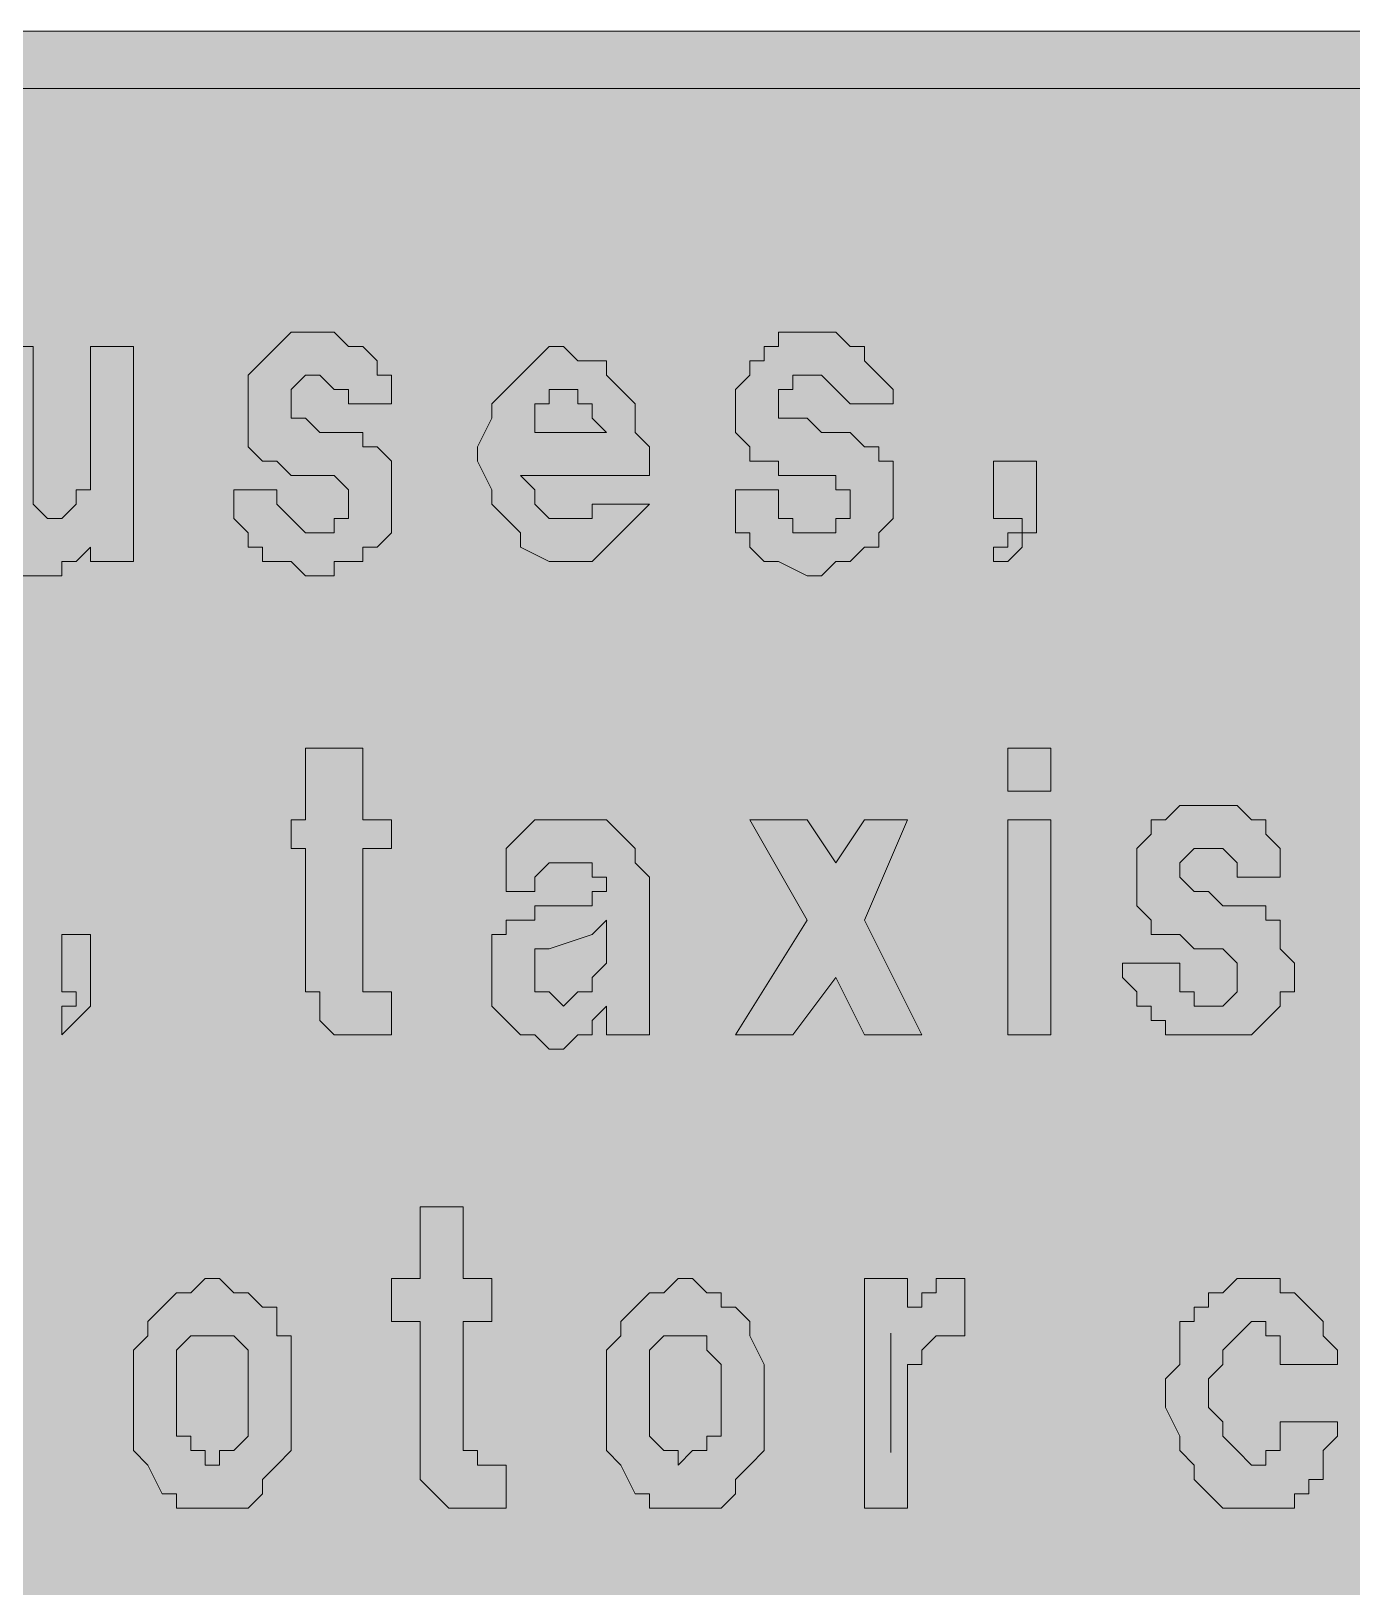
# Model space of a CAD drawing. Header units: metres. Extents: x 7 to 558, y 6 to 266.
# Drawn here: x 326 to 436.5, y 136 to 266.2 of the extents above; entities that cross this region are included whole.
import ezdxf

# ---------------------------------------------------------------- set-up
doc = ezdxf.new("R2010")
doc.units = ezdxf.units.M
for name, color, linetype, true_color in [('FILL_BLACK_000000', 7, 'Continuous', 0x000000), ('FILL_WHITE_FFFFFF', 7, 'Continuous', 0xffffff), ('STROKE_BLACK_000000', 7, 'Continuous', 0x000000)]:
    doc.layers.add(name, color=color, linetype=linetype, true_color=true_color)

msp = doc.modelspace()

# ---------------------------------------------------------------- hatches: boundary and pattern name
at = {"layer": 'FILL_BLACK_000000', "true_color": 0x000000}
h = msp.add_hatch(color=7, dxfattribs=at)
h.dxf.hatch_style = 1
h.paths.add_polyline_path([(14.73, 5.91), (13.83, 6.27), (12.93, 6.96), (12.05, 7.15), (11.28, 7.56), (10.53, 8.16), (8.96, 9.96), (7.83, 11.76), (7.44, 12.66), (7.16, 13.56), (6.99, 14.46), (6.93, 15.36), (6.93, 256.56), (6.99, 257.46), (7.16, 258.34), (7.44, 259.2), (7.83, 260.01), (8.34, 260.77), (8.96, 261.45), (9.69, 262.06), (10.53, 262.56), (11.03, 263.4), (11.64, 264.14), (12.32, 264.75), (13.08, 265.26), (13.89, 265.65), (14.75, 265.93), (15.63, 266.1), (16.53, 266.16), (549.33, 266.16), (550.23, 265.97), (551.13, 265.56), (552.03, 265.15), (552.93, 264.96), (553.81, 264.75), (554.58, 264.21), (555.12, 263.44), (555.33, 262.56), (556.12, 262.06), (556.72, 261.45), (557.14, 260.77), (557.43, 260.01), (557.69, 258.34), (557.73, 256.56), (557.73, 15.36), (557.73, 11.76), (557.52, 10.86), (556.98, 9.96), (555.33, 8.16), (554.58, 7.56), (553.81, 7.15), (552.93, 6.96), (552.03, 6.27), (551.13, 5.91), (550.23, 5.78), (549.33, 5.76), (16.53, 5.76), (15.63, 5.78), (14.73, 5.91)])
h.paths.add_polyline_path([(550.23, 10.58), (551.13, 10.71), (552.03, 11.07), (552.93, 11.76), (553.33, 11.81), (553.62, 11.97), (553.98, 12.51), (554.11, 13.28), (554.13, 14.16), (554.13, 256.56), (554.11, 257.46), (553.98, 258.36), (553.62, 259.26), (552.93, 260.16), (552.03, 260.85), (551.13, 261.21), (550.23, 261.34), (549.33, 261.36), (16.53, 261.36), (15.63, 261.34), (14.73, 261.21), (13.83, 260.85), (12.93, 260.16), (11.73, 258.96), (11.73, 256.56), (11.73, 14.16), (11.84, 13.32), (12.14, 12.59), (12.62, 11.97), (13.23, 11.46), (13.96, 11.07), (14.77, 10.79), (15.63, 10.62), (16.53, 10.56), (549.33, 10.56), (550.23, 10.58)], flags=16)
h = msp.add_hatch(color=7, dxfattribs=at)
h.dxf.hatch_style = 1
h.paths.add_polyline_path([(346.53, 226.56), (347.73, 225.36), (348.93, 224.16), (350.13, 224.16), (351.33, 224.16), (351.33, 225.36), (352.53, 225.36), (352.53, 226.56), (352.53, 227.76), (351.33, 228.96), (350.13, 228.96), (348.93, 228.96), (347.73, 228.96), (346.53, 230.16), (345.33, 230.16), (344.13, 231.36), (344.13, 232.56), (344.13, 233.76), (344.13, 234.96), (344.13, 236.16), (344.13, 237.36), (345.33, 238.56), (346.53, 239.76), (347.73, 240.96), (348.93, 240.96), (350.13, 240.96), (351.33, 240.96), (352.53, 239.76), (353.73, 239.76), (354.93, 238.56), (354.93, 237.36), (356.13, 237.36), (356.13, 236.16), (356.13, 234.96), (352.53, 234.96), (352.53, 236.16), (351.33, 236.16), (350.13, 237.36), (348.93, 237.36), (347.73, 236.16), (347.73, 234.96), (347.73, 233.76), (348.93, 233.76), (350.13, 232.56), (351.33, 232.56), (352.53, 232.56), (353.73, 232.56), (353.73, 231.36), (354.93, 231.36), (356.13, 230.16), (356.13, 228.96), (356.13, 227.76), (356.13, 226.56), (356.13, 225.36), (356.13, 224.16), (354.93, 222.96), (353.73, 222.96), (353.73, 221.76), (352.53, 221.76), (351.33, 221.76), (351.33, 220.56), (350.13, 220.56), (348.93, 220.56), (347.73, 221.76), (346.53, 221.76), (345.33, 221.76), (345.33, 222.96), (344.13, 222.96), (344.13, 224.16), (342.93, 225.36), (342.93, 226.56), (342.93, 227.76), (346.53, 227.76), (346.53, 226.56)])
h = msp.add_hatch(color=7, dxfattribs=at)
h.dxf.hatch_style = 1
h.paths.add_polyline_path([(388.53, 226.56), (388.53, 225.36), (389.73, 225.36), (389.73, 224.16), (390.93, 224.16), (392.13, 224.16), (393.33, 224.16), (393.33, 225.36), (394.53, 225.36), (394.53, 226.56), (394.53, 227.76), (393.33, 227.76), (393.33, 228.96), (392.13, 228.96), (390.93, 228.96), (389.73, 228.96), (388.53, 228.96), (388.53, 230.16), (387.33, 230.16), (386.13, 230.16), (386.13, 231.36), (384.93, 232.56), (384.93, 233.76), (384.93, 234.96), (384.93, 236.16), (386.13, 237.36), (386.13, 238.56), (387.33, 238.56), (387.33, 239.76), (388.53, 239.76), (388.53, 240.96), (389.73, 240.96), (390.93, 240.96), (392.13, 240.96), (393.33, 240.96), (394.53, 239.76), (395.73, 239.76), (395.73, 238.56), (396.93, 237.36), (398.13, 236.16), (398.13, 234.96), (394.53, 234.96), (393.33, 236.16), (392.13, 237.36), (390.93, 237.36), (389.73, 237.36), (389.73, 236.16), (388.53, 236.16), (388.53, 234.96), (388.53, 233.76), (389.73, 233.76), (390.93, 233.76), (392.13, 232.56), (393.33, 232.56), (394.53, 232.56), (395.73, 231.36), (396.93, 231.36), (396.93, 230.16), (398.13, 230.16), (398.13, 228.96), (398.13, 227.76), (398.13, 226.56), (398.13, 225.36), (396.93, 224.16), (396.93, 222.96), (395.73, 222.96), (394.53, 221.76), (393.33, 221.76), (392.13, 220.56), (390.93, 220.56), (388.53, 221.76), (387.33, 221.76), (386.13, 222.96), (386.13, 224.16), (384.93, 224.16), (384.93, 225.36), (384.93, 226.56), (384.93, 227.76), (388.53, 227.76), (388.53, 226.56)])
h = msp.add_hatch(color=7, dxfattribs=at)
h.dxf.hatch_style = 1
h.paths.add_polyline_path([(326.13, 227.76), (326.13, 226.56), (327.33, 225.36), (328.53, 225.36), (329.73, 226.56), (329.73, 227.76), (330.93, 227.76), (330.93, 228.96), (330.93, 239.76), (334.53, 239.76), (334.53, 221.76), (330.93, 221.76), (330.93, 222.96), (329.73, 221.76), (328.53, 221.76), (328.53, 220.56), (327.33, 220.56), (326.13, 220.56), (324.93, 220.56), (324.93, 221.76), (323.73, 221.76), (322.53, 222.96), (322.53, 224.16), (322.53, 225.36), (321.33, 225.36), (321.33, 226.56), (321.33, 227.76), (321.33, 228.96), (321.33, 239.76), (326.13, 239.76), (326.13, 228.96), (326.13, 227.76)])
h = msp.add_hatch(color=7, dxfattribs=at)
h.dxf.hatch_style = 1
h.paths.add_polyline_path([(375.33, 224.16), (374.13, 222.96), (372.93, 221.76), (371.73, 221.76), (370.53, 221.76), (369.33, 221.76), (366.93, 222.96), (366.93, 224.16), (365.73, 225.36), (364.53, 226.56), (364.53, 227.76), (363.33, 230.16), (363.33, 231.36), (364.53, 233.76), (364.53, 234.96), (365.73, 236.16), (366.93, 237.36), (368.13, 238.56), (369.33, 239.76), (370.53, 239.76), (371.73, 238.56), (374.13, 238.56), (374.13, 237.36), (375.33, 236.16), (376.53, 234.96), (376.53, 232.56), (377.73, 231.36), (377.73, 228.96), (366.93, 228.96), (368.13, 227.76), (368.13, 226.56), (369.33, 225.36), (370.53, 225.36), (371.73, 225.36), (372.93, 225.36), (372.93, 226.56), (374.13, 226.56), (377.73, 226.56), (376.53, 225.36), (375.33, 224.16)])
h.paths.add_polyline_path([(372.93, 233.76), (372.93, 234.96), (371.73, 234.96), (371.73, 236.16), (370.53, 236.16), (369.33, 236.16), (369.33, 234.96), (368.13, 234.96), (368.13, 233.76), (368.13, 232.56), (374.13, 232.56), (372.93, 233.76)], flags=16)
h = msp.add_hatch(color=7, dxfattribs=at)
h.dxf.hatch_style = 1
h.paths.add_polyline_path([(406.53, 230.16), (410.13, 230.16), (410.13, 225.36), (410.13, 224.16), (408.93, 224.16), (408.93, 225.36), (406.53, 225.36), (406.53, 230.16)])
h = msp.add_hatch(color=7, dxfattribs=at)
h.dxf.hatch_style = 1
h.paths.add_polyline_path([(406.53, 221.76), (406.53, 222.96), (407.73, 222.96), (407.73, 224.16), (408.93, 224.16), (408.93, 222.96), (407.73, 221.76), (406.53, 221.76)])
h = msp.add_hatch(color=7, dxfattribs=at)
h.dxf.hatch_style = 1
h.paths.add_polyline_path([(350.13, 206.16), (353.73, 206.16), (353.73, 200.16), (356.13, 200.16), (356.13, 197.76), (353.73, 197.76), (353.73, 188.16), (353.73, 186.96), (353.73, 185.76), (354.93, 185.76), (356.13, 185.76), (356.13, 182.16), (354.93, 182.16), (352.53, 182.16), (351.33, 182.16), (350.13, 183.36), (350.13, 184.56), (350.13, 185.76), (348.93, 185.76), (348.93, 197.76), (347.73, 197.76), (347.73, 200.16), (348.93, 200.16), (348.93, 206.16), (350.13, 206.16)])
h = msp.add_hatch(color=7, dxfattribs=at)
h.dxf.hatch_style = 1
h.paths.add_polyline_path([(407.73, 206.16), (411.33, 206.16), (411.33, 202.56), (407.73, 202.56), (407.73, 206.16)])
h = msp.add_hatch(color=7, dxfattribs=at)
h.dxf.hatch_style = 1
h.paths.add_polyline_path([(422.13, 186.96), (422.13, 185.76), (423.33, 185.76), (423.33, 184.56), (424.53, 184.56), (425.73, 184.56), (426.93, 185.76), (426.93, 186.96), (426.93, 188.16), (425.73, 189.36), (424.53, 189.36), (423.33, 189.36), (422.13, 190.56), (420.93, 190.56), (419.73, 190.56), (419.73, 191.76), (418.53, 192.96), (418.53, 194.16), (418.53, 195.36), (418.53, 196.56), (418.53, 197.76), (419.73, 198.96), (419.73, 200.16), (420.93, 200.16), (422.13, 201.36), (423.33, 201.36), (424.53, 201.36), (425.73, 201.36), (426.93, 201.36), (428.13, 200.16), (429.33, 200.16), (429.33, 198.96), (430.53, 197.76), (430.53, 196.56), (430.53, 195.36), (426.93, 195.36), (426.93, 196.56), (425.73, 197.76), (424.53, 197.76), (423.33, 197.76), (422.13, 196.56), (422.13, 195.36), (423.33, 194.16), (424.53, 194.16), (425.73, 192.96), (426.93, 192.96), (428.13, 192.96), (429.33, 192.96), (429.33, 191.76), (430.53, 191.76), (430.53, 190.56), (430.53, 189.36), (431.73, 188.16), (431.73, 186.96), (431.73, 185.76), (430.53, 185.76), (430.53, 184.56), (429.33, 183.36), (428.13, 182.16), (426.93, 182.16), (425.73, 182.16), (424.53, 182.16), (423.33, 182.16), (422.13, 182.16), (420.93, 182.16), (420.93, 183.36), (419.73, 183.36), (419.73, 184.56), (418.53, 184.56), (418.53, 185.76), (417.33, 186.96), (417.33, 188.16), (422.13, 188.16), (422.13, 186.96)])
h = msp.add_hatch(color=7, dxfattribs=at)
h.dxf.hatch_style = 1
h.paths.add_polyline_path([(365.73, 196.56), (365.73, 197.76), (366.93, 198.96), (368.13, 200.16), (369.33, 200.16), (370.53, 200.16), (371.73, 200.16), (372.93, 200.16), (374.13, 200.16), (375.33, 198.96), (376.53, 197.76), (376.53, 196.56), (377.73, 195.36), (377.73, 194.16), (377.73, 183.36), (377.73, 182.16), (374.13, 182.16), (374.13, 184.56), (372.93, 183.36), (372.93, 182.16), (371.73, 182.16), (370.53, 180.96), (369.33, 180.96), (368.13, 182.16), (366.93, 182.16), (365.73, 183.36), (364.53, 184.56), (364.53, 185.76), (364.53, 186.96), (364.53, 188.16), (364.53, 189.36), (364.53, 190.56), (365.73, 190.56), (365.73, 191.76), (366.93, 191.76), (368.13, 191.76), (368.13, 192.96), (369.33, 192.96), (370.53, 192.96), (371.73, 192.96), (372.93, 192.96), (372.93, 194.16), (374.13, 194.16), (374.13, 195.36), (372.93, 195.36), (372.93, 196.56), (371.73, 196.56), (370.53, 196.56), (369.33, 196.56), (368.13, 195.36), (368.13, 194.16), (365.73, 194.16), (365.73, 195.36), (365.73, 196.56)])
h.paths.add_polyline_path([(368.13, 188.16), (368.13, 186.96), (368.13, 185.76), (369.33, 185.76), (370.53, 184.56), (371.73, 185.76), (372.93, 185.76), (372.93, 186.96), (374.13, 188.16), (374.13, 191.76), (372.93, 190.56), (369.33, 189.36), (368.13, 189.36), (368.13, 188.16)], flags=16)
h = msp.add_hatch(color=7, dxfattribs=at)
h.dxf.hatch_style = 1
h.paths.add_polyline_path([(399.33, 200.16), (395.73, 191.76), (400.53, 182.16), (395.73, 182.16), (393.33, 186.96), (389.73, 182.16), (384.93, 182.16), (390.93, 191.76), (386.13, 200.16), (390.93, 200.16), (393.33, 196.56), (395.73, 200.16), (399.33, 200.16)])
h = msp.add_hatch(color=7, dxfattribs=at)
h.dxf.hatch_style = 1
h.paths.add_polyline_path([(407.73, 200.16), (411.33, 200.16), (411.33, 182.16), (407.73, 182.16), (407.73, 200.16)])
h = msp.add_hatch(color=7, dxfattribs=at)
h.dxf.hatch_style = 1
h.paths.add_polyline_path([(330.93, 185.76), (330.93, 184.56), (329.73, 183.36), (328.53, 182.16), (328.53, 183.36), (328.53, 184.56), (329.73, 184.56), (329.73, 185.76), (328.53, 185.76), (328.53, 190.56), (330.93, 190.56), (330.93, 185.76)])
h = msp.add_hatch(color=7, dxfattribs=at)
h.dxf.hatch_style = 1
h.paths.add_polyline_path([(362.13, 167.76), (362.13, 161.76), (364.53, 161.76), (364.53, 158.16), (362.13, 158.16), (362.13, 149.76), (362.13, 148.56), (362.13, 147.36), (363.33, 147.36), (363.33, 146.16), (364.53, 146.16), (365.73, 146.16), (365.73, 142.56), (363.33, 142.56), (362.13, 142.56), (360.93, 142.56), (359.73, 143.76), (358.53, 144.96), (358.53, 146.16), (358.53, 147.36), (358.53, 158.16), (356.13, 158.16), (356.13, 161.76), (358.53, 161.76), (358.53, 167.76), (362.13, 167.76)])
h = msp.add_hatch(color=7, dxfattribs=at)
h.dxf.hatch_style = 1
h.paths.add_polyline_path([(344.13, 160.56), (345.33, 159.36), (346.53, 159.36), (346.53, 158.16), (346.53, 156.96), (347.73, 156.96), (347.73, 154.56), (347.73, 153.36), (347.73, 152.16), (347.73, 150.96), (347.73, 148.56), (347.73, 147.36), (346.53, 146.16), (345.33, 144.96), (345.33, 143.76), (344.13, 142.56), (342.93, 142.56), (341.73, 142.56), (340.53, 142.56), (339.33, 142.56), (338.13, 142.56), (338.13, 143.76), (336.93, 143.76), (335.73, 146.16), (334.53, 147.36), (334.53, 148.56), (334.53, 149.76), (334.53, 150.96), (334.53, 152.16), (334.53, 153.36), (334.53, 155.76), (335.73, 156.96), (335.73, 158.16), (336.93, 159.36), (338.13, 160.56), (339.33, 160.56), (340.53, 161.76), (341.73, 161.76), (342.93, 160.56), (344.13, 160.56)])
h.paths.add_polyline_path([(339.33, 156.96), (338.13, 155.76), (338.13, 154.56), (338.13, 153.36), (338.13, 152.16), (338.13, 150.96), (338.13, 149.76), (338.13, 148.56), (339.33, 148.56), (339.33, 147.36), (340.53, 147.36), (340.53, 146.16), (341.73, 146.16), (341.73, 147.36), (342.93, 147.36), (344.13, 148.56), (344.13, 149.76), (344.13, 150.96), (344.13, 152.16), (344.13, 153.36), (344.13, 154.56), (344.13, 155.76), (342.93, 156.96), (341.73, 156.96), (340.53, 156.96), (339.33, 156.96)], flags=16)
h = msp.add_hatch(color=7, dxfattribs=at)
h.dxf.hatch_style = 1
h.paths.add_polyline_path([(382.53, 160.56), (383.73, 160.56), (383.73, 159.36), (384.93, 159.36), (386.13, 158.16), (386.13, 156.96), (387.33, 154.56), (387.33, 153.36), (387.33, 152.16), (387.33, 150.96), (387.33, 148.56), (387.33, 147.36), (386.13, 146.16), (384.93, 144.96), (384.93, 143.76), (383.73, 142.56), (382.53, 142.56), (380.13, 142.56), (378.93, 142.56), (377.73, 142.56), (377.73, 143.76), (376.53, 143.76), (375.33, 146.16), (374.13, 147.36), (374.13, 148.56), (374.13, 149.76), (374.13, 150.96), (374.13, 152.16), (374.13, 153.36), (374.13, 155.76), (375.33, 156.96), (375.33, 158.16), (376.53, 159.36), (377.73, 160.56), (378.93, 160.56), (380.13, 161.76), (381.33, 161.76), (382.53, 160.56)])
h.paths.add_polyline_path([(377.73, 155.76), (377.73, 154.56), (377.73, 153.36), (377.73, 152.16), (377.73, 150.96), (377.73, 149.76), (377.73, 148.56), (378.93, 147.36), (380.13, 147.36), (380.13, 146.16), (381.33, 147.36), (382.53, 147.36), (382.53, 148.56), (383.73, 148.56), (383.73, 149.76), (383.73, 150.96), (383.73, 152.16), (383.73, 153.36), (383.73, 154.56), (382.53, 155.76), (382.53, 156.96), (381.33, 156.96), (380.13, 156.96), (378.93, 156.96), (377.73, 155.76)], flags=16)
h = msp.add_hatch(color=7, dxfattribs=at)
h.dxf.hatch_style = 1
h.paths.add_polyline_path([(399.33, 142.56), (395.73, 142.56), (395.73, 161.76), (399.33, 161.76), (399.33, 159.36), (400.53, 159.36), (400.53, 160.56), (401.73, 160.56), (401.73, 161.76), (402.93, 161.76), (404.13, 161.76), (404.13, 156.96), (402.93, 156.96), (401.73, 156.96), (400.53, 155.76), (400.53, 154.56), (399.33, 154.56), (399.33, 153.36), (399.33, 152.16), (399.33, 142.56)])
h = msp.add_hatch(color=7, dxfattribs=at)
h.dxf.hatch_style = 1
h.paths.add_polyline_path([(435.33, 148.56), (434.13, 147.36), (434.13, 146.16), (434.13, 144.96), (432.93, 144.96), (432.93, 143.76), (431.73, 143.76), (431.73, 142.56), (430.53, 142.56), (429.33, 142.56), (428.13, 142.56), (426.93, 142.56), (425.73, 142.56), (424.53, 143.76), (423.33, 144.96), (423.33, 146.16), (422.13, 147.36), (422.13, 148.56), (420.93, 150.96), (420.93, 152.16), (420.93, 153.36), (422.13, 154.56), (422.13, 155.76), (422.13, 156.96), (422.13, 158.16), (423.33, 158.16), (423.33, 159.36), (424.53, 159.36), (424.53, 160.56), (425.73, 160.56), (426.93, 161.76), (428.13, 161.76), (429.33, 161.76), (430.53, 161.76), (430.53, 160.56), (431.73, 160.56), (432.93, 159.36), (434.13, 158.16), (434.13, 156.96), (435.33, 155.76), (435.33, 154.56), (430.53, 154.56), (430.53, 155.76), (430.53, 156.96), (429.33, 156.96), (429.33, 158.16), (428.13, 158.16), (426.93, 156.96), (425.73, 155.76), (425.73, 154.56), (424.53, 153.36), (424.53, 152.16), (424.53, 150.96), (425.73, 149.76), (425.73, 148.56), (426.93, 147.36), (428.13, 146.16), (429.33, 146.16), (429.33, 147.36), (430.53, 147.36), (430.53, 148.56), (430.53, 149.76), (435.33, 149.76), (435.33, 148.56)])
at = {"layer": 'FILL_WHITE_FFFFFF', "true_color": 0xffffff}
h = msp.add_hatch(color=7, dxfattribs=at)
h.dxf.hatch_style = 1
h.paths.add_polyline_path([(16.53, 10.56), (15.63, 10.58), (14.73, 10.71), (13.83, 11.07), (12.93, 11.76), (12.53, 11.81), (12.24, 11.97), (11.88, 12.51), (11.75, 13.28), (11.73, 14.16), (11.73, 256.56), (11.73, 258.96), (12.93, 260.16), (13.53, 260.31), (13.94, 260.67), (14.08, 260.96), (14.13, 261.36), (16.53, 261.36), (549.33, 261.36), (550.23, 261.34), (551.13, 261.21), (552.03, 260.85), (552.93, 260.16), (553.08, 259.56), (553.44, 259.15), (553.73, 259.01), (554.13, 258.96), (554.13, 256.56), (554.13, 14.16), (554.02, 13.32), (553.72, 12.59), (553.24, 11.97), (552.63, 11.46), (551.9, 11.07), (551.09, 10.79), (550.23, 10.62), (549.33, 10.56), (16.53, 10.56)])

# ---------------------------------------------------------------- linework, layer by layer
at = {"layer": 'FILL_BLACK_000000', "lineweight": 0, "true_color": 0x000000}
for points in [[(16.53, 266.16), (549.33, 266.16)], [(16.53, 10.56), (549.33, 10.56), (550.23, 10.58), (551.13, 10.71), (552.03, 11.07), (552.93, 11.76), (553.33, 11.81), (553.62, 11.97), (553.98, 12.51), (554.11, 13.28), (554.13, 14.16), (554.13, 256.56), (554.11, 257.46), (553.98, 258.36), (553.62, 259.26), (552.93, 260.16), (552.03, 260.85), (551.13, 261.21), (550.23, 261.34), (549.33, 261.36), (16.53, 261.36)], [(321.33, 239.76), (326.13, 239.76), (326.13, 228.96), (326.13, 227.76), (326.13, 226.56), (327.33, 225.36), (328.53, 225.36), (329.73, 226.56), (329.73, 227.76), (330.93, 227.76), (330.93, 228.96), (330.93, 239.76), (334.53, 239.76), (334.53, 221.76), (330.93, 221.76), (330.93, 222.96), (329.73, 221.76), (328.53, 221.76), (328.53, 220.56), (327.33, 220.56), (326.13, 220.56), (324.93, 220.56)]]:
    msp.add_lwpolyline(points, dxfattribs=at)
for points in [[(346.53, 226.56), (347.73, 225.36), (348.93, 224.16), (350.13, 224.16), (351.33, 224.16), (351.33, 225.36), (352.53, 225.36), (352.53, 226.56), (352.53, 227.76), (351.33, 228.96), (350.13, 228.96), (348.93, 228.96), (347.73, 228.96), (346.53, 230.16), (345.33, 230.16), (344.13, 231.36), (344.13, 232.56), (344.13, 233.76), (344.13, 234.96), (344.13, 236.16), (344.13, 237.36), (345.33, 238.56), (346.53, 239.76), (347.73, 240.96), (348.93, 240.96), (350.13, 240.96), (351.33, 240.96), (352.53, 239.76), (353.73, 239.76), (354.93, 238.56), (354.93, 237.36), (356.13, 237.36), (356.13, 236.16), (356.13, 234.96), (352.53, 234.96), (352.53, 236.16), (351.33, 236.16), (350.13, 237.36), (348.93, 237.36), (347.73, 236.16), (347.73, 234.96), (347.73, 233.76), (348.93, 233.76), (350.13, 232.56), (351.33, 232.56), (352.53, 232.56), (353.73, 232.56), (353.73, 231.36), (354.93, 231.36), (356.13, 230.16), (356.13, 228.96), (356.13, 227.76), (356.13, 226.56), (356.13, 225.36), (356.13, 224.16), (354.93, 222.96), (353.73, 222.96), (353.73, 221.76), (352.53, 221.76), (351.33, 221.76), (351.33, 220.56), (350.13, 220.56), (348.93, 220.56), (347.73, 221.76), (346.53, 221.76), (345.33, 221.76), (345.33, 222.96), (344.13, 222.96), (344.13, 224.16), (342.93, 225.36), (342.93, 226.56), (342.93, 227.76), (346.53, 227.76)], [(388.53, 226.56), (388.53, 225.36), (389.73, 225.36), (389.73, 224.16), (390.93, 224.16), (392.13, 224.16), (393.33, 224.16), (393.33, 225.36), (394.53, 225.36), (394.53, 226.56), (394.53, 227.76), (393.33, 227.76), (393.33, 228.96), (392.13, 228.96), (390.93, 228.96), (389.73, 228.96), (388.53, 228.96), (388.53, 230.16), (387.33, 230.16), (386.13, 230.16), (386.13, 231.36), (384.93, 232.56), (384.93, 233.76), (384.93, 234.96), (384.93, 236.16), (386.13, 237.36), (386.13, 238.56), (387.33, 238.56), (387.33, 239.76), (388.53, 239.76), (388.53, 240.96), (389.73, 240.96), (390.93, 240.96), (392.13, 240.96), (393.33, 240.96), (394.53, 239.76), (395.73, 239.76), (395.73, 238.56), (396.93, 237.36), (398.13, 236.16), (398.13, 234.96), (394.53, 234.96), (393.33, 236.16), (392.13, 237.36), (390.93, 237.36), (389.73, 237.36), (389.73, 236.16), (388.53, 236.16), (388.53, 234.96), (388.53, 233.76), (389.73, 233.76), (390.93, 233.76), (392.13, 232.56), (393.33, 232.56), (394.53, 232.56), (395.73, 231.36), (396.93, 231.36), (396.93, 230.16), (398.13, 230.16), (398.13, 228.96), (398.13, 227.76), (398.13, 226.56), (398.13, 225.36), (396.93, 224.16), (396.93, 222.96), (395.73, 222.96), (394.53, 221.76), (393.33, 221.76), (392.13, 220.56), (390.93, 220.56), (388.53, 221.76), (387.33, 221.76), (386.13, 222.96), (386.13, 224.16), (384.93, 224.16), (384.93, 225.36), (384.93, 226.56), (384.93, 227.76), (388.53, 227.76)], [(375.33, 224.16), (374.13, 222.96), (372.93, 221.76), (371.73, 221.76), (370.53, 221.76), (369.33, 221.76), (366.93, 222.96), (366.93, 224.16), (365.73, 225.36), (364.53, 226.56), (364.53, 227.76), (363.33, 230.16), (363.33, 231.36), (364.53, 233.76), (364.53, 234.96), (365.73, 236.16), (366.93, 237.36), (368.13, 238.56), (369.33, 239.76), (370.53, 239.76), (371.73, 238.56), (374.13, 238.56), (374.13, 237.36), (375.33, 236.16), (376.53, 234.96), (376.53, 232.56), (377.73, 231.36), (377.73, 228.96), (366.93, 228.96), (368.13, 227.76), (368.13, 226.56), (369.33, 225.36), (370.53, 225.36), (371.73, 225.36), (372.93, 225.36), (372.93, 226.56), (374.13, 226.56), (377.73, 226.56), (376.53, 225.36)], [(372.93, 233.76), (372.93, 234.96), (371.73, 234.96), (371.73, 236.16), (370.53, 236.16), (369.33, 236.16), (369.33, 234.96), (368.13, 234.96), (368.13, 233.76), (368.13, 232.56), (374.13, 232.56)], [(406.53, 230.16), (410.13, 230.16), (410.13, 225.36), (410.13, 224.16), (408.93, 224.16), (408.93, 225.36), (406.53, 225.36)], [(406.53, 221.76), (406.53, 222.96), (407.73, 222.96), (407.73, 224.16), (408.93, 224.16), (408.93, 222.96), (407.73, 221.76)], [(350.13, 206.16), (353.73, 206.16), (353.73, 200.16), (356.13, 200.16), (356.13, 197.76), (353.73, 197.76), (353.73, 188.16), (353.73, 186.96), (353.73, 185.76), (354.93, 185.76), (356.13, 185.76), (356.13, 182.16), (354.93, 182.16), (352.53, 182.16), (351.33, 182.16), (350.13, 183.36), (350.13, 184.56), (350.13, 185.76), (348.93, 185.76), (348.93, 197.76), (347.73, 197.76), (347.73, 200.16), (348.93, 200.16), (348.93, 206.16)], [(407.73, 206.16), (411.33, 206.16), (411.33, 202.56), (407.73, 202.56)], [(422.13, 186.96), (422.13, 185.76), (423.33, 185.76), (423.33, 184.56), (424.53, 184.56), (425.73, 184.56), (426.93, 185.76), (426.93, 186.96), (426.93, 188.16), (425.73, 189.36), (424.53, 189.36), (423.33, 189.36), (422.13, 190.56), (420.93, 190.56), (419.73, 190.56), (419.73, 191.76), (418.53, 192.96), (418.53, 194.16), (418.53, 195.36), (418.53, 196.56), (418.53, 197.76), (419.73, 198.96), (419.73, 200.16), (420.93, 200.16), (422.13, 201.36), (423.33, 201.36), (424.53, 201.36), (425.73, 201.36), (426.93, 201.36), (428.13, 200.16), (429.33, 200.16), (429.33, 198.96), (430.53, 197.76), (430.53, 196.56), (430.53, 195.36), (426.93, 195.36), (426.93, 196.56), (425.73, 197.76), (424.53, 197.76), (423.33, 197.76), (422.13, 196.56), (422.13, 195.36), (423.33, 194.16), (424.53, 194.16), (425.73, 192.96), (426.93, 192.96), (428.13, 192.96), (429.33, 192.96), (429.33, 191.76), (430.53, 191.76), (430.53, 190.56), (430.53, 189.36), (431.73, 188.16), (431.73, 186.96), (431.73, 185.76), (430.53, 185.76), (430.53, 184.56), (429.33, 183.36), (428.13, 182.16), (426.93, 182.16), (425.73, 182.16), (424.53, 182.16), (423.33, 182.16), (422.13, 182.16), (420.93, 182.16), (420.93, 183.36), (419.73, 183.36), (419.73, 184.56), (418.53, 184.56), (418.53, 185.76), (417.33, 186.96), (417.33, 188.16), (422.13, 188.16)], [(365.73, 196.56), (365.73, 197.76), (366.93, 198.96), (368.13, 200.16), (369.33, 200.16), (370.53, 200.16), (371.73, 200.16), (372.93, 200.16), (374.13, 200.16), (375.33, 198.96), (376.53, 197.76), (376.53, 196.56), (377.73, 195.36), (377.73, 194.16), (377.73, 183.36), (377.73, 182.16), (374.13, 182.16), (374.13, 184.56), (372.93, 183.36), (372.93, 182.16), (371.73, 182.16), (370.53, 180.96), (369.33, 180.96), (368.13, 182.16), (366.93, 182.16), (365.73, 183.36), (364.53, 184.56), (364.53, 185.76), (364.53, 186.96), (364.53, 188.16), (364.53, 189.36), (364.53, 190.56), (365.73, 190.56), (365.73, 191.76), (366.93, 191.76), (368.13, 191.76), (368.13, 192.96), (369.33, 192.96), (370.53, 192.96), (371.73, 192.96), (372.93, 192.96), (372.93, 194.16), (374.13, 194.16), (374.13, 195.36), (372.93, 195.36), (372.93, 196.56), (371.73, 196.56), (370.53, 196.56), (369.33, 196.56), (368.13, 195.36), (368.13, 194.16), (365.73, 194.16), (365.73, 195.36)], [(399.33, 200.16), (395.73, 191.76), (400.53, 182.16), (395.73, 182.16), (393.33, 186.96), (389.73, 182.16), (384.93, 182.16), (390.93, 191.76), (386.13, 200.16), (390.93, 200.16), (393.33, 196.56), (395.73, 200.16)], [(407.73, 200.16), (411.33, 200.16), (411.33, 182.16), (407.73, 182.16)], [(368.13, 188.16), (368.13, 186.96), (368.13, 185.76), (369.33, 185.76), (370.53, 184.56), (371.73, 185.76), (372.93, 185.76), (372.93, 186.96), (374.13, 188.16), (374.13, 191.76), (372.93, 190.56), (369.33, 189.36), (368.13, 189.36)], [(330.93, 185.76), (330.93, 184.56), (329.73, 183.36), (328.53, 182.16), (328.53, 183.36), (328.53, 184.56), (329.73, 184.56), (329.73, 185.76), (328.53, 185.76), (328.53, 190.56), (330.93, 190.56)], [(362.13, 167.76), (362.13, 161.76), (364.53, 161.76), (364.53, 158.16), (362.13, 158.16), (362.13, 149.76), (362.13, 148.56), (362.13, 147.36), (363.33, 147.36), (363.33, 146.16), (364.53, 146.16), (365.73, 146.16), (365.73, 142.56), (363.33, 142.56), (362.13, 142.56), (360.93, 142.56), (359.73, 143.76), (358.53, 144.96), (358.53, 146.16), (358.53, 147.36), (358.53, 158.16), (356.13, 158.16), (356.13, 161.76), (358.53, 161.76), (358.53, 167.76)], [(344.13, 160.56), (345.33, 159.36), (346.53, 159.36), (346.53, 158.16), (346.53, 156.96), (347.73, 156.96), (347.73, 154.56), (347.73, 153.36), (347.73, 152.16), (347.73, 150.96), (347.73, 148.56), (347.73, 147.36), (346.53, 146.16), (345.33, 144.96), (345.33, 143.76), (344.13, 142.56), (342.93, 142.56), (341.73, 142.56), (340.53, 142.56), (339.33, 142.56), (338.13, 142.56), (338.13, 143.76), (336.93, 143.76), (335.73, 146.16), (334.53, 147.36), (334.53, 148.56), (334.53, 149.76), (334.53, 150.96), (334.53, 152.16), (334.53, 153.36), (334.53, 155.76), (335.73, 156.96), (335.73, 158.16), (336.93, 159.36), (338.13, 160.56), (339.33, 160.56), (340.53, 161.76), (341.73, 161.76), (342.93, 160.56)], [(382.53, 160.56), (383.73, 160.56), (383.73, 159.36), (384.93, 159.36), (386.13, 158.16), (386.13, 156.96), (387.33, 154.56), (387.33, 153.36), (387.33, 152.16), (387.33, 150.96), (387.33, 148.56), (387.33, 147.36), (386.13, 146.16), (384.93, 144.96), (384.93, 143.76), (383.73, 142.56), (382.53, 142.56), (380.13, 142.56), (378.93, 142.56), (377.73, 142.56), (377.73, 143.76), (376.53, 143.76), (375.33, 146.16), (374.13, 147.36), (374.13, 148.56), (374.13, 149.76), (374.13, 150.96), (374.13, 152.16), (374.13, 153.36), (374.13, 155.76), (375.33, 156.96), (375.33, 158.16), (376.53, 159.36), (377.73, 160.56), (378.93, 160.56), (380.13, 161.76), (381.33, 161.76)], [(399.33, 142.56), (395.73, 142.56), (395.73, 161.76), (399.33, 161.76), (399.33, 159.36), (400.53, 159.36), (400.53, 160.56), (401.73, 160.56), (401.73, 161.76), (402.93, 161.76), (404.13, 161.76), (404.13, 156.96), (402.93, 156.96), (401.73, 156.96), (400.53, 155.76), (400.53, 154.56), (399.33, 154.56), (399.33, 153.36), (399.33, 152.16)], [(435.33, 148.56), (434.13, 147.36), (434.13, 146.16), (434.13, 144.96), (432.93, 144.96), (432.93, 143.76), (431.73, 143.76), (431.73, 142.56), (430.53, 142.56), (429.33, 142.56), (428.13, 142.56), (426.93, 142.56), (425.73, 142.56), (424.53, 143.76), (423.33, 144.96), (423.33, 146.16), (422.13, 147.36), (422.13, 148.56), (420.93, 150.96), (420.93, 152.16), (420.93, 153.36), (422.13, 154.56), (422.13, 155.76), (422.13, 156.96), (422.13, 158.16), (423.33, 158.16), (423.33, 159.36), (424.53, 159.36), (424.53, 160.56), (425.73, 160.56), (426.93, 161.76), (428.13, 161.76), (429.33, 161.76), (430.53, 161.76), (430.53, 160.56), (431.73, 160.56), (432.93, 159.36), (434.13, 158.16), (434.13, 156.96), (435.33, 155.76), (435.33, 154.56), (430.53, 154.56), (430.53, 155.76), (430.53, 156.96), (429.33, 156.96), (429.33, 158.16), (428.13, 158.16), (426.93, 156.96), (425.73, 155.76), (425.73, 154.56), (424.53, 153.36), (424.53, 152.16), (424.53, 150.96), (425.73, 149.76), (425.73, 148.56), (426.93, 147.36), (428.13, 146.16), (429.33, 146.16), (429.33, 147.36), (430.53, 147.36), (430.53, 148.56), (430.53, 149.76), (435.33, 149.76)], [(339.33, 156.96), (338.13, 155.76), (338.13, 154.56), (338.13, 153.36), (338.13, 152.16), (338.13, 150.96), (338.13, 149.76), (338.13, 148.56), (339.33, 148.56), (339.33, 147.36), (340.53, 147.36), (340.53, 146.16), (341.73, 146.16), (341.73, 147.36), (342.93, 147.36), (344.13, 148.56), (344.13, 149.76), (344.13, 150.96), (344.13, 152.16), (344.13, 153.36), (344.13, 154.56), (344.13, 155.76), (342.93, 156.96), (341.73, 156.96), (340.53, 156.96)], [(377.73, 155.76), (377.73, 154.56), (377.73, 153.36), (377.73, 152.16), (377.73, 150.96), (377.73, 149.76), (377.73, 148.56), (378.93, 147.36), (380.13, 147.36), (380.13, 146.16), (381.33, 147.36), (382.53, 147.36), (382.53, 148.56), (383.73, 148.56), (383.73, 149.76), (383.73, 150.96), (383.73, 152.16), (383.73, 153.36), (383.73, 154.56), (382.53, 155.76), (382.53, 156.96), (381.33, 156.96), (380.13, 156.96), (378.93, 156.96)]]:
    msp.add_lwpolyline(points, close=True, dxfattribs=at)
at = {"layer": 'FILL_WHITE_FFFFFF', "lineweight": 0, "true_color": 0xffffff}
msp.add_lwpolyline([(16.53, 261.36), (549.33, 261.36), (550.23, 261.34), (551.13, 261.21), (552.03, 260.85), (552.93, 260.16), (553.08, 259.56), (553.44, 259.15), (553.73, 259.01), (554.13, 258.96), (554.13, 256.56), (554.13, 14.16), (554.02, 13.32), (553.72, 12.59), (553.24, 11.97), (552.63, 11.46), (551.9, 11.07), (551.09, 10.79), (550.23, 10.62), (549.33, 10.56), (16.53, 10.56)], dxfattribs=at)
at = {"layer": 'STROKE_BLACK_000000', "lineweight": 0, "true_color": 0x000000}
msp.add_lwpolyline([(397.93, 147.2), (397.93, 157.2)], dxfattribs=at)

doc.saveas('drawing.dxf')
